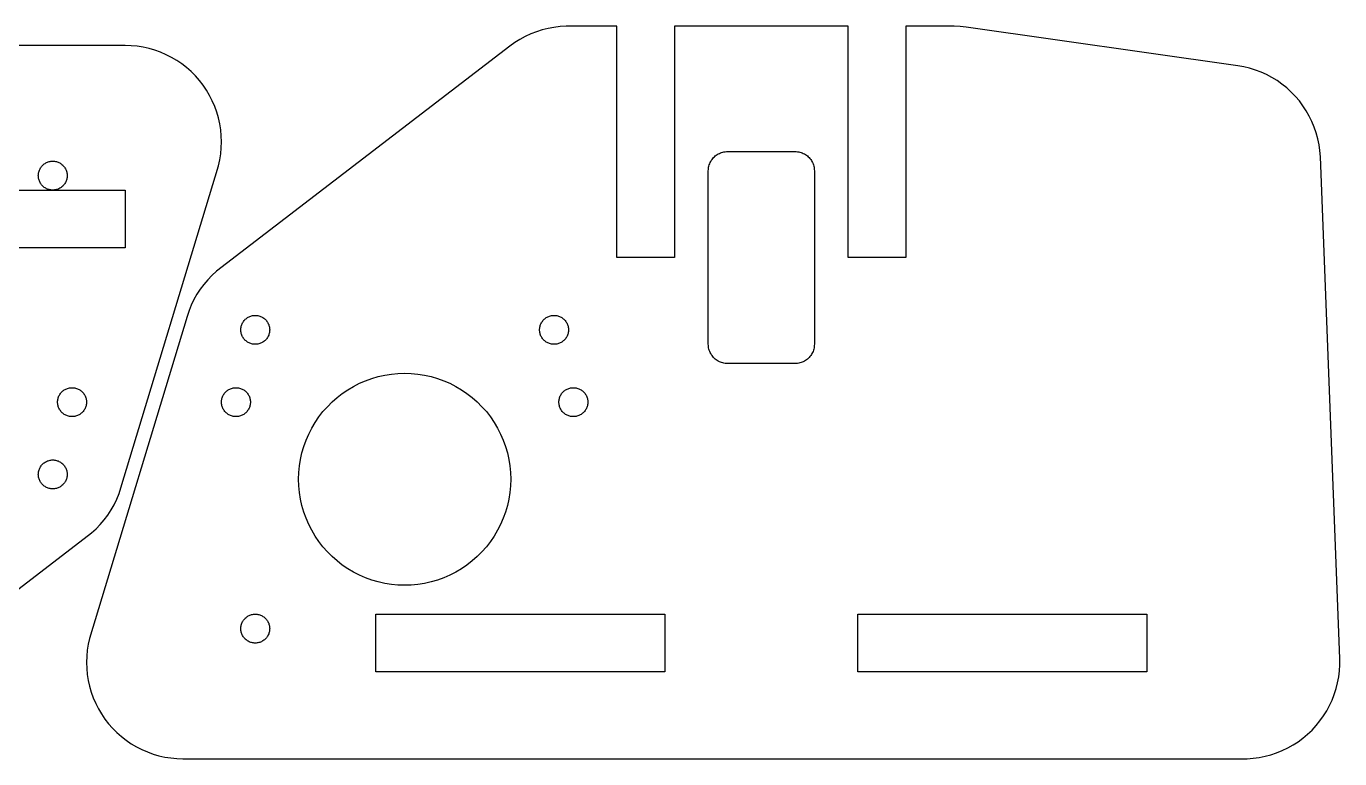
# Model space of a CAD drawing. Extents: x -48 to 351, y 273 to 586.
# Drawn here: x 63.8 to 200, y 275.1 to 351.1 of the extents above; entities that cross this region are included whole.
import ezdxf

# ---------------------------------------------------------------- set-up
doc = ezdxf.new("R2010")
doc.units = 0
doc.layers.get('0').update_dxf_attribs({"linetype": 'CONTINUOUS'})

msp = doc.modelspace()

# ---------------------------------------------------------------- linework, layer by layer
at = {"color": 7}
for p, q in [((116.1293, 350.256137), (115.5603, 349.991937)), ((116.7153, 350.484137), (116.1293, 350.256137)), ((117.3133, 350.674837), (116.7153, 350.484137)), ((117.9233, 350.827637), (117.3133, 350.674837)), ((118.5413, 350.941937), (117.9233, 350.827637)), ((119.1643, 351.017137), (118.5413, 350.941937)), ((119.7913, 351.053037), (119.1643, 351.017137)), ((125.0493, 351.053437), (119.7913, 351.053037)), ((125.0493, 327.056337), (125.0493, 351.053437)), ((149.0493, 351.055437), (131.0493, 351.054437)), ((131.0493, 351.054437), (131.0493, 327.056337)), ((149.0493, 327.056337), (149.0493, 351.055437)), ((160.0493, 351.056337), (155.0493, 351.055937)), ((155.0493, 351.055937), (155.0493, 327.056337)), ((160.6773, 351.036637), (160.0493, 351.056337)), ((161.3023, 350.977437), (160.6773, 351.036637)), ((189.4633, 346.955837), (161.3023, 350.977437)), ((74.049296, 349.056337), (-36.335004, 349.049337)), ((74.677196, 349.036637), (74.049296, 349.056337)), ((75.302596, 348.977437), (74.677196, 349.036637)), ((75.923096, 348.879237), (75.302596, 348.977437)), ((76.536196, 348.742137), (75.923096, 348.879237)), ((113.965, 348.992437), (83.522796, 325.632937)), ((114.4753, 349.358737), (113.965, 348.992437)), ((115.0073, 349.692337), (114.4753, 349.358737)), ((115.5603, 349.991937), (115.0073, 349.692337)), ((77.139496, 348.566937), (76.536196, 348.742137)), ((77.730496, 348.354137), (77.139496, 348.566937)), ((78.307096, 348.104637), (77.730496, 348.354137)), ((78.866796, 347.819437), (78.307096, 348.104637)), ((79.407596, 347.499637), (78.866796, 347.819437)), ((79.927096, 347.146537), (79.407596, 347.499637)), ((80.423496, 346.761437), (79.927096, 347.146537)), ((80.894796, 346.346037), (80.423496, 346.761437)), ((81.338996, 345.901837), (80.894796, 346.346037)), ((190.0823, 346.847537), (189.4633, 346.955837)), ((190.6933, 346.700537), (190.0823, 346.847537)), ((191.2933, 346.515437), (190.6933, 346.700537)), ((191.8813, 346.293137), (191.2933, 346.515437)), ((192.4533, 346.034337), (191.8813, 346.293137)), ((81.754396, 345.430537), (81.338996, 345.901837)), ((82.139496, 344.934137), (81.754396, 345.430537)), ((82.492596, 344.414637), (82.139496, 344.934137)), ((193.0083, 345.740037), (192.4533, 346.034337)), ((193.5443, 345.411537), (193.0083, 345.740037)), ((194.0573, 345.050037), (193.5443, 345.411537)), ((194.5473, 344.656937), (194.0573, 345.050037)), ((82.812396, 343.873837), (82.492596, 344.414637)), ((83.097596, 343.314137), (82.812396, 343.873837)), ((195.0123, 344.233937), (194.5473, 344.656937)), ((195.4493, 343.782537), (195.0123, 344.233937)), ((195.8573, 343.304637), (195.4493, 343.782537)), ((83.347096, 342.737537), (83.097596, 343.314137)), ((83.559896, 342.146537), (83.347096, 342.737537)), ((83.735096, 341.543237), (83.559896, 342.146537)), ((196.2343, 342.802037), (195.8573, 343.304637)), ((196.5783, 342.276837), (196.2343, 342.802037)), ((196.8893, 341.731037), (196.5783, 342.276837)), ((83.872196, 340.930137), (83.735096, 341.543237)), ((83.970396, 340.309637), (83.872196, 340.930137)), ((197.1653, 341.166737), (196.8893, 341.731037)), ((197.4053, 340.586137), (197.1653, 341.166737)), ((84.029596, 339.684237), (83.970396, 340.309637)), ((84.049296, 339.056337), (84.029596, 339.684237)), ((197.6083, 339.991737), (197.4053, 340.586137)), ((197.7743, 339.385637), (197.6083, 339.991737)), ((197.9013, 338.770437), (197.7743, 339.385637)), ((83.970396, 337.803037), (84.029596, 338.428437)), ((84.029596, 338.428437), (84.049296, 339.056337)), ((135.6973, 337.865937), (135.8133, 337.915837)), ((135.8133, 337.915837), (135.9313, 337.958437)), ((135.9313, 337.958437), (136.0523, 337.993537)), ((136.0523, 337.993537), (136.1743, 338.020937)), ((136.1743, 338.020937), (136.2983, 338.040537)), ((136.2983, 338.040537), (136.4233, 338.052337)), ((136.4233, 338.052337), (136.5493, 338.056337)), ((136.5493, 338.056337), (143.5493, 338.056337)), ((143.5493, 338.056337), (143.6753, 338.052337)), ((143.6753, 338.052337), (143.8003, 338.040537)), ((143.8003, 338.040537), (143.9243, 338.020937)), ((143.9243, 338.020937), (144.0463, 337.993537)), ((144.0463, 337.993537), (144.1673, 337.958437)), ((144.1673, 337.958437), (144.2853, 337.915837)), ((144.2853, 337.915837), (144.4013, 337.865937)), ((197.9893, 338.148437), (197.9013, 338.770437)), ((198.0383, 337.522137), (197.9893, 338.148437)), ((65.393496, 336.512437), (65.455796, 336.583137)), ((65.455796, 336.583137), (65.522496, 336.649737)), ((65.522496, 336.649737), (65.593196, 336.712137)), ((65.593196, 336.712137), (65.667596, 336.769837)), ((65.667596, 336.769837), (65.745596, 336.822837)), ((65.745596, 336.822837), (65.826696, 336.870837)), ((65.826696, 336.870837), (65.910596, 336.913537)), ((65.910596, 336.913537), (65.997096, 336.951037)), ((65.997096, 336.951037), (66.085796, 336.982937)), ((66.085796, 336.982937), (66.176296, 337.009237)), ((66.176296, 337.009237), (66.268196, 337.029737)), ((66.268196, 337.029737), (66.361296, 337.044537)), ((66.361296, 337.044537), (66.455096, 337.053537)), ((66.455096, 337.053537), (66.549296, 337.056337)), ((66.549296, 337.056337), (66.643496, 337.053337)), ((66.643496, 337.053337), (66.737296, 337.044337)), ((66.737296, 337.044337), (66.830396, 337.029537)), ((66.830396, 337.029537), (66.922296, 337.009037)), ((66.922296, 337.009037), (67.012796, 336.982737)), ((67.012796, 336.982737), (67.101496, 336.950837)), ((67.101496, 336.950837), (67.187996, 336.913337)), ((67.187996, 336.913337), (67.271896, 336.870637)), ((67.271896, 336.870637), (67.352996, 336.822637)), ((67.352996, 336.822637), (67.430996, 336.769637)), ((67.430996, 336.769637), (67.505396, 336.711937)), ((67.505396, 336.711937), (67.576096, 336.649537)), ((67.576096, 336.649537), (67.642696, 336.582937)), ((67.642696, 336.582937), (67.705096, 336.512237)), ((73.619496, 303.156237), (83.735096, 336.569437)), ((83.735096, 336.569437), (83.872196, 337.182537)), ((83.872196, 337.182537), (83.970396, 337.803037)), ((134.5843, 336.431137), (134.6123, 336.553737)), ((134.6123, 336.553737), (134.6473, 336.674337)), ((134.6473, 336.674337), (134.6893, 336.792537)), ((134.6893, 336.792537), (134.7393, 336.907837)), ((134.7393, 336.907837), (134.7963, 337.019837)), ((134.7963, 337.019837), (134.8603, 337.127937)), ((134.8603, 337.127937), (134.9313, 337.231937)), ((134.9313, 337.231937), (135.0083, 337.331137)), ((135.0083, 337.331137), (135.0913, 337.425437)), ((135.0913, 337.425437), (135.1803, 337.514237)), ((135.1803, 337.514237), (135.2743, 337.597337)), ((135.2743, 337.597337), (135.3733, 337.674337)), ((135.3733, 337.674337), (135.4773, 337.744937)), ((135.4773, 337.744937), (135.5853, 337.808937)), ((135.5853, 337.808937), (135.6973, 337.865937)), ((144.4013, 337.865937), (144.5133, 337.808937)), ((144.5133, 337.808937), (144.6213, 337.744937)), ((144.6213, 337.744937), (144.7253, 337.674337)), ((144.7253, 337.674337), (144.8243, 337.597337)), ((144.8243, 337.597337), (144.9183, 337.514237)), ((144.9183, 337.514237), (145.0073, 337.425437)), ((145.0073, 337.425437), (145.0903, 337.331137)), ((145.0903, 337.331137), (145.1673, 337.231937)), ((145.1673, 337.231937), (145.2383, 337.127937)), ((145.2383, 337.127937), (145.3023, 337.019837)), ((145.3023, 337.019837), (145.3593, 336.907837)), ((145.3593, 336.907837), (145.4093, 336.792537)), ((145.4093, 336.792537), (145.4513, 336.674337)), ((145.4513, 336.674337), (145.4863, 336.553737)), ((145.4863, 336.553737), (145.5143, 336.431137)), ((200.0423, 285.44034), (198.0383, 337.522137)), ((65.049296, 335.556337), (65.052196, 335.650537)), ((65.052196, 335.462237), (65.049296, 335.556337)), ((65.052196, 335.650537), (65.061096, 335.744337)), ((65.061096, 335.368437), (65.052196, 335.462237)), ((65.061096, 335.744337), (65.075896, 335.837437)), ((65.075896, 335.275337), (65.061096, 335.368437)), ((65.075896, 335.837437), (65.096396, 335.929337)), ((65.096396, 335.183437), (65.075896, 335.275337)), ((65.096396, 335.929337), (65.122696, 336.019837)), ((65.122696, 335.092937), (65.096396, 335.183437)), ((65.122696, 336.019837), (65.154596, 336.108537)), ((65.154596, 336.108537), (65.191996, 336.195037)), ((65.191996, 336.195037), (65.234796, 336.278937)), ((65.234796, 336.278937), (65.282796, 336.360037)), ((65.282796, 336.360037), (65.335796, 336.438037)), ((65.335796, 336.438037), (65.393496, 336.512437)), ((67.705096, 336.512237), (67.762796, 336.437837)), ((67.762796, 336.437837), (67.815796, 336.359837)), ((67.815796, 336.359837), (67.863796, 336.278737)), ((67.863796, 336.278737), (67.906496, 336.194837)), ((67.906496, 336.194837), (67.943996, 336.108337)), ((67.943996, 336.108337), (67.975896, 336.019637)), ((67.975896, 336.019637), (68.002196, 335.929137)), ((68.002196, 335.183137), (67.975896, 335.092637)), ((68.002196, 335.929137), (68.022696, 335.837237)), ((68.022696, 335.275037), (68.002196, 335.183137)), ((68.022696, 335.837237), (68.037496, 335.744137)), ((68.037496, 335.368137), (68.022696, 335.275037)), ((68.037496, 335.744137), (68.046296, 335.650337)), ((68.046296, 335.461937), (68.037496, 335.368137)), ((68.046296, 335.650337), (68.049296, 335.556137)), ((68.049296, 335.556137), (68.046296, 335.461937)), ((134.5493, 336.056337), (134.5533, 336.181937)), ((134.5493, 318.056337), (134.5493, 336.056337)), ((134.5533, 336.181937), (134.5653, 336.307037)), ((134.5653, 336.307037), (134.5843, 336.431137)), ((145.5143, 336.431137), (145.5333, 336.307037)), ((145.5333, 336.307037), (145.5453, 336.181937)), ((145.5453, 336.181937), (145.5493, 336.056337)), ((145.5493, 336.056337), (145.5493, 318.056337)), ((44.049296, 334.056337), (74.049296, 334.056337)), ((65.154596, 335.004237), (65.122696, 335.092937)), ((65.191996, 334.917737), (65.154596, 335.004237)), ((65.234796, 334.833837), (65.191996, 334.917737)), ((65.282796, 334.752737), (65.234796, 334.833837)), ((65.335796, 334.674737), (65.282796, 334.752737)), ((65.393496, 334.600337), (65.335796, 334.674737)), ((65.455796, 334.529637), (65.393496, 334.600337)), ((65.522496, 334.462937), (65.455796, 334.529637)), ((65.593196, 334.400637), (65.522496, 334.462937)), ((65.667596, 334.342937), (65.593196, 334.400637)), ((65.745596, 334.289937), (65.667596, 334.342937)), ((65.826696, 334.241937), (65.745596, 334.289937)), ((65.910596, 334.199137), (65.826696, 334.241937)), ((65.997096, 334.161737), (65.910596, 334.199137)), ((66.085796, 334.129837), (65.997096, 334.161737)), ((66.176296, 334.103537), (66.085796, 334.129837)), ((66.268196, 334.083037), (66.176296, 334.103537)), ((66.361296, 334.068237), (66.268196, 334.083037)), ((66.455096, 334.059237), (66.361296, 334.068237)), ((66.549296, 334.056337), (66.455096, 334.059237)), ((66.643496, 334.058937), (66.549296, 334.056337)), ((66.737296, 334.067937), (66.643496, 334.058937)), ((66.830396, 334.082737), (66.737296, 334.067937)), ((66.922296, 334.103237), (66.830396, 334.082737)), ((67.012796, 334.129537), (66.922296, 334.103237)), ((67.101496, 334.161437), (67.012796, 334.129537)), ((67.187996, 334.198837), (67.101496, 334.161437)), ((67.271896, 334.241637), (67.187996, 334.198837)), ((67.352996, 334.289637), (67.271896, 334.241637)), ((67.430996, 334.342637), (67.352996, 334.289637)), ((67.505396, 334.400337), (67.430996, 334.342637)), ((67.576096, 334.462637), (67.505396, 334.400337)), ((67.642696, 334.529337), (67.576096, 334.462637)), ((67.705096, 334.600037), (67.642696, 334.529337)), ((67.762796, 334.674437), (67.705096, 334.600037)), ((67.815796, 334.752437), (67.762796, 334.674437)), ((67.863796, 334.833537), (67.815796, 334.752437)), ((67.906496, 334.917437), (67.863796, 334.833537)), ((67.943996, 335.003937), (67.906496, 334.917437)), ((67.975896, 335.092637), (67.943996, 335.003937)), ((74.049296, 334.056337), (74.049296, 328.056337)), ((74.049296, 328.056337), (59.304696, 328.056337)), ((131.0493, 327.056337), (125.0493, 327.056337)), ((155.0493, 327.056337), (149.0493, 327.056337)), ((83.522796, 325.632937), (83.059996, 325.208137)), ((82.218696, 324.275837), (81.843596, 323.771837)), ((82.624696, 324.755237), (82.218696, 324.275837)), ((83.059996, 325.208137), (82.624696, 324.755237)), ((81.500896, 323.245337), (81.191996, 322.698337)), ((81.843596, 323.771837), (81.500896, 323.245337)), ((80.680096, 321.551637), (80.479096, 320.956437)), ((80.917996, 322.133037), (80.680096, 321.551637)), ((81.191996, 322.698337), (80.917996, 322.133037)), ((80.479096, 320.956437), (70.363496, 287.54324)), ((86.154596, 320.108537), (86.192096, 320.195037)), ((86.192096, 320.195037), (86.234796, 320.278937)), ((86.234796, 320.278937), (86.282796, 320.360037)), ((86.282796, 320.360037), (86.335796, 320.438037)), ((86.335796, 320.438037), (86.393496, 320.512437)), ((86.393496, 320.512437), (86.455896, 320.583137)), ((86.455896, 320.583137), (86.522496, 320.649737)), ((86.522496, 320.649737), (86.593196, 320.712137)), ((86.593196, 320.712137), (86.667596, 320.769837)), ((86.667596, 320.769837), (86.745596, 320.822837)), ((86.745596, 320.822837), (86.826696, 320.870837)), ((86.826696, 320.870837), (86.910596, 320.913537)), ((86.910596, 320.913537), (86.997096, 320.951037)), ((86.997096, 320.951037), (87.085796, 320.982937)), ((87.085796, 320.982937), (87.176296, 321.009237)), ((87.176296, 321.009237), (87.268196, 321.029737)), ((87.268196, 321.029737), (87.361296, 321.044537)), ((87.361296, 321.044537), (87.455096, 321.053537)), ((87.455096, 321.053537), (87.549296, 321.056337)), ((87.549296, 321.056337), (87.643496, 321.053337)), ((87.643496, 321.053337), (87.737296, 321.044337)), ((87.737296, 321.044337), (87.830396, 321.029537)), ((87.830396, 321.029537), (87.922296, 321.009037)), ((87.922296, 321.009037), (88.012796, 320.982737)), ((88.012796, 320.982737), (88.101496, 320.950837)), ((88.101496, 320.950837), (88.187996, 320.913337)), ((88.187996, 320.913337), (88.271896, 320.870637)), ((88.271896, 320.870637), (88.352996, 320.822637)), ((88.352996, 320.822637), (88.430996, 320.769637)), ((88.430996, 320.769637), (88.505396, 320.711937)), ((88.505396, 320.711937), (88.576096, 320.649537)), ((88.576096, 320.649537), (88.642796, 320.582937)), ((88.642796, 320.582937), (88.705096, 320.512237)), ((88.705096, 320.512237), (88.762796, 320.437837)), ((88.762796, 320.437837), (88.815796, 320.359837)), ((88.815796, 320.359837), (88.863796, 320.278737)), ((88.863796, 320.278737), (88.906596, 320.194837)), ((88.906596, 320.194837), (88.943996, 320.108337)), ((117.1543, 320.108537), (117.1923, 320.195037)), ((117.1923, 320.195037), (117.2353, 320.278937)), ((117.2353, 320.278937), (117.2833, 320.360037)), ((117.2833, 320.360037), (117.3353, 320.438037)), ((117.3353, 320.438037), (117.3933, 320.512437)), ((117.3933, 320.512437), (117.4563, 320.583137)), ((117.4563, 320.583137), (117.5223, 320.649737)), ((117.5223, 320.649737), (117.5933, 320.712137)), ((117.5933, 320.712137), (117.6673, 320.769837)), ((117.6673, 320.769837), (117.7453, 320.822837)), ((117.7453, 320.822837), (117.8263, 320.870837)), ((117.8263, 320.870837), (117.9103, 320.913537)), ((117.9103, 320.913537), (117.9973, 320.951037)), ((117.9973, 320.951037), (118.0853, 320.982937)), ((118.0853, 320.982937), (118.1763, 321.009237)), ((118.1763, 321.009237), (118.2683, 321.029737)), ((118.2683, 321.029737), (118.3613, 321.044537)), ((118.3613, 321.044537), (118.4553, 321.053537)), ((118.4553, 321.053537), (118.5493, 321.056537)), ((118.5493, 321.056537), (118.6433, 321.053537)), ((118.6433, 321.053537), (118.7373, 321.044537)), ((118.7373, 321.044537), (118.8303, 321.029737)), ((118.8303, 321.029737), (118.9223, 321.009237)), ((118.9223, 321.009237), (119.0133, 320.982937)), ((119.0133, 320.982937), (119.1013, 320.951037)), ((119.1013, 320.951037), (119.1883, 320.913537)), ((119.1883, 320.913537), (119.2723, 320.870837)), ((119.2723, 320.870837), (119.3533, 320.822837)), ((119.3533, 320.822837), (119.4313, 320.769837)), ((119.4313, 320.769837), (119.5053, 320.712137)), ((119.5053, 320.712137), (119.5763, 320.649737)), ((119.5763, 320.649737), (119.6423, 320.583137)), ((119.6423, 320.583137), (119.7053, 320.512437)), ((119.7053, 320.512437), (119.7633, 320.438037)), ((119.7633, 320.438037), (119.8153, 320.360037)), ((119.8153, 320.360037), (119.8633, 320.278937)), ((119.8633, 320.278937), (119.9063, 320.195037)), ((119.9063, 320.195037), (119.9443, 320.108537)), ((86.049296, 319.556337), (86.052296, 319.650537)), ((86.052296, 319.462137), (86.049296, 319.556337)), ((86.052296, 319.650537), (86.061096, 319.744337)), ((86.061096, 319.368337), (86.052296, 319.462137)), ((86.061096, 319.744337), (86.075896, 319.837437)), ((86.075896, 319.275337), (86.061096, 319.368337)), ((86.075896, 319.837437), (86.096396, 319.929337)), ((86.096396, 319.183437), (86.075896, 319.275337)), ((86.096396, 319.929337), (86.122696, 320.019837)), ((86.122696, 319.092937), (86.096396, 319.183437)), ((86.122696, 320.019837), (86.154596, 320.108537)), ((86.154596, 319.004237), (86.122696, 319.092937)), ((86.192096, 318.917737), (86.154596, 319.004237)), ((86.234796, 318.833837), (86.192096, 318.917737)), ((86.282796, 318.752737), (86.234796, 318.833837)), ((88.863796, 318.833737), (88.815796, 318.752637)), ((88.906596, 318.917637), (88.863796, 318.833737)), ((88.943996, 319.004137), (88.906596, 318.917637)), ((88.943996, 320.108337), (88.975896, 320.019637)), ((88.975896, 319.092837), (88.943996, 319.004137)), ((88.975896, 320.019637), (89.002196, 319.929137)), ((89.002196, 319.183337), (88.975896, 319.092837)), ((89.002196, 319.929137), (89.022696, 319.837237)), ((89.022696, 319.275237), (89.002196, 319.183337)), ((89.022696, 319.837237), (89.037496, 319.744137)), ((89.037496, 319.368337), (89.022696, 319.275237)), ((89.037496, 319.744137), (89.046396, 319.650337)), ((89.046396, 319.462137), (89.037496, 319.368337)), ((89.046396, 319.650337), (89.049296, 319.556337)), ((89.049296, 319.556337), (89.046396, 319.462137)), ((117.0493, 319.556337), (117.0523, 319.650537)), ((117.0523, 319.462237), (117.0493, 319.556337)), ((117.0523, 319.650537), (117.0613, 319.744337)), ((117.0613, 319.368437), (117.0523, 319.462237)), ((117.0613, 319.744337), (117.0763, 319.837437)), ((117.0763, 319.275337), (117.0613, 319.368437)), ((117.0763, 319.837437), (117.0963, 319.929337)), ((117.0963, 319.183437), (117.0763, 319.275337)), ((117.0963, 319.929337), (117.1223, 320.019837)), ((117.1223, 319.092937), (117.0963, 319.183437)), ((117.1223, 320.019837), (117.1543, 320.108537)), ((117.1543, 319.004237), (117.1223, 319.092937)), ((117.1923, 318.917737), (117.1543, 319.004237)), ((117.2353, 318.833837), (117.1923, 318.917737)), ((117.2833, 318.752737), (117.2353, 318.833837)), ((119.8633, 318.833737), (119.8153, 318.752637)), ((119.9063, 318.917637), (119.8633, 318.833737)), ((119.9443, 319.004137), (119.9063, 318.917637)), ((119.9443, 320.108537), (119.9763, 320.019837)), ((119.9763, 319.092837), (119.9443, 319.004137)), ((119.9763, 320.019837), (120.0023, 319.929337)), ((120.0023, 319.183337), (119.9763, 319.092837)), ((120.0023, 319.929337), (120.0223, 319.837437)), ((120.0223, 319.275237), (120.0023, 319.183337)), ((120.0223, 319.837437), (120.0373, 319.744337)), ((120.0373, 319.368337), (120.0223, 319.275237)), ((120.0373, 319.744337), (120.0463, 319.650537)), ((120.0463, 319.462137), (120.0373, 319.368337)), ((120.0463, 319.650537), (120.0493, 319.556337)), ((120.0493, 319.556337), (120.0463, 319.462137)), ((86.335796, 318.674737), (86.282796, 318.752737)), ((86.393496, 318.600337), (86.335796, 318.674737)), ((86.455896, 318.529637), (86.393496, 318.600337)), ((86.522496, 318.462937), (86.455896, 318.529637)), ((86.593196, 318.400637), (86.522496, 318.462937)), ((86.667596, 318.342937), (86.593196, 318.400637)), ((86.745596, 318.289937), (86.667596, 318.342937)), ((86.826696, 318.241937), (86.745596, 318.289937)), ((86.910596, 318.199137), (86.826696, 318.241937)), ((86.997096, 318.161737), (86.910596, 318.199137)), ((87.085796, 318.129837), (86.997096, 318.161737)), ((87.176296, 318.103537), (87.085796, 318.129837)), ((87.268196, 318.083037), (87.176296, 318.103537)), ((87.361296, 318.068237), (87.268196, 318.083037)), ((87.455096, 318.059237), (87.361296, 318.068237)), ((87.549296, 318.056337), (87.455096, 318.059237)), ((87.643496, 318.059137), (87.549296, 318.056337)), ((87.737296, 318.068137), (87.643496, 318.059137)), ((87.830396, 318.082937), (87.737296, 318.068137)), ((87.922296, 318.103437), (87.830396, 318.082937)), ((88.012796, 318.129737), (87.922296, 318.103437)), ((88.101496, 318.161637), (88.012796, 318.129737)), ((88.187996, 318.199037), (88.101496, 318.161637)), ((88.271896, 318.241837), (88.187996, 318.199037)), ((88.352996, 318.289837), (88.271896, 318.241837)), ((88.430996, 318.342837), (88.352996, 318.289837)), ((88.505396, 318.400537), (88.430996, 318.342837)), ((88.576096, 318.462837), (88.505396, 318.400537)), ((88.642796, 318.529537), (88.576096, 318.462837)), ((88.705096, 318.600237), (88.642796, 318.529537)), ((88.762796, 318.674637), (88.705096, 318.600237)), ((88.815796, 318.752637), (88.762796, 318.674637)), ((117.3353, 318.674737), (117.2833, 318.752737)), ((117.3933, 318.600337), (117.3353, 318.674737)), ((117.4563, 318.529637), (117.3933, 318.600337)), ((117.5223, 318.462937), (117.4563, 318.529637)), ((117.5933, 318.400637), (117.5223, 318.462937)), ((117.6673, 318.342937), (117.5933, 318.400637)), ((117.7453, 318.289937), (117.6673, 318.342937)), ((117.8263, 318.241937), (117.7453, 318.289937)), ((117.9103, 318.199137), (117.8263, 318.241937)), ((117.9973, 318.161737), (117.9103, 318.199137)), ((118.0853, 318.129837), (117.9973, 318.161737)), ((118.1763, 318.103537), (118.0853, 318.129837)), ((118.2683, 318.083037), (118.1763, 318.103537)), ((118.3613, 318.068237), (118.2683, 318.083037)), ((118.4553, 318.059237), (118.3613, 318.068237)), ((118.5493, 318.056337), (118.4553, 318.059237)), ((118.6433, 318.059137), (118.5493, 318.056337)), ((118.7373, 318.068137), (118.6433, 318.059137)), ((118.8303, 318.082937), (118.7373, 318.068137)), ((118.9223, 318.103437), (118.8303, 318.082937)), ((119.0133, 318.129737), (118.9223, 318.103437)), ((119.1013, 318.161637), (119.0133, 318.129737)), ((119.1883, 318.199037), (119.1013, 318.161637)), ((119.2723, 318.241837), (119.1883, 318.199037)), ((119.3533, 318.289837), (119.2723, 318.241837)), ((119.4313, 318.342837), (119.3533, 318.289837)), ((119.5053, 318.400537), (119.4313, 318.342837)), ((119.5763, 318.462837), (119.5053, 318.400537)), ((119.6423, 318.529537), (119.5763, 318.462837)), ((119.7053, 318.600237), (119.6423, 318.529537)), ((119.7633, 318.674637), (119.7053, 318.600237)), ((119.8153, 318.752637), (119.7633, 318.674637)), ((134.5533, 317.930737), (134.5493, 318.056337)), ((134.5653, 317.805637), (134.5533, 317.930737)), ((134.5843, 317.681537), (134.5653, 317.805637)), ((134.6123, 317.558937), (134.5843, 317.681537)), ((134.6473, 317.438337), (134.6123, 317.558937)), ((145.4863, 317.558937), (145.4513, 317.438337)), ((145.5143, 317.681537), (145.4863, 317.558937)), ((145.5333, 317.805637), (145.5143, 317.681537)), ((145.5453, 317.930737), (145.5333, 317.805637)), ((145.5493, 318.056337), (145.5453, 317.930737)), ((134.6893, 317.320137), (134.6473, 317.438337)), ((134.7393, 317.204837), (134.6893, 317.320137)), ((134.7963, 317.092837), (134.7393, 317.204837)), ((134.8603, 316.984737), (134.7963, 317.092837)), ((134.9313, 316.880737), (134.8603, 316.984737)), ((135.0083, 316.781537), (134.9313, 316.880737)), ((135.0913, 316.687237), (135.0083, 316.781537)), ((135.1803, 316.598437), (135.0913, 316.687237)), ((135.2743, 316.515337), (135.1803, 316.598437)), ((135.3733, 316.438337), (135.2743, 316.515337)), ((135.4773, 316.367737), (135.3733, 316.438337)), ((135.5853, 316.303737), (135.4773, 316.367737)), ((135.6973, 316.246737), (135.5853, 316.303737)), ((135.8133, 316.196837), (135.6973, 316.246737)), ((135.9313, 316.154237), (135.8133, 316.196837)), ((136.0523, 316.119137), (135.9313, 316.154237)), ((136.1743, 316.091737), (136.0523, 316.119137)), ((144.0463, 316.119137), (143.9243, 316.091737)), ((144.1673, 316.154237), (144.0463, 316.119137)), ((144.2853, 316.196837), (144.1673, 316.154237)), ((144.4013, 316.246737), (144.2853, 316.196837)), ((144.5133, 316.303737), (144.4013, 316.246737)), ((144.6213, 316.367737), (144.5133, 316.303737)), ((144.7253, 316.438337), (144.6213, 316.367737)), ((144.8243, 316.515337), (144.7253, 316.438337)), ((144.9183, 316.598437), (144.8243, 316.515337)), ((145.0073, 316.687237), (144.9183, 316.598437)), ((145.0903, 316.781537), (145.0073, 316.687237)), ((145.1673, 316.880737), (145.0903, 316.781537)), ((145.2383, 316.984737), (145.1673, 316.880737)), ((145.3023, 317.092837), (145.2383, 316.984737)), ((145.3593, 317.204837), (145.3023, 317.092837)), ((145.4093, 317.320137), (145.3593, 317.204837)), ((145.4513, 317.438337), (145.4093, 317.320137)), ((100.3137, 314.710737), (100.9881, 314.861437)), ((100.9881, 314.861437), (101.6706, 314.969637)), ((101.6706, 314.969637), (102.3586, 315.034637)), ((102.3586, 315.034637), (103.0493, 315.056337)), ((103.0493, 315.056337), (103.74, 315.034637)), ((103.74, 315.034637), (104.428, 314.969637)), ((104.428, 314.969637), (105.1105, 314.861437)), ((105.1105, 314.861437), (105.7849, 314.710737)), ((136.2983, 316.072137), (136.1743, 316.091737)), ((136.4233, 316.060337), (136.2983, 316.072137)), ((136.5493, 316.056337), (136.4233, 316.060337)), ((143.5493, 316.056337), (136.5493, 316.056337)), ((143.6753, 316.060337), (143.5493, 316.056337)), ((143.8003, 316.072137), (143.6753, 316.060337)), ((143.9243, 316.091737), (143.8003, 316.072137)), ((67.745596, 313.322837), (67.826696, 313.370837)), ((67.826696, 313.370837), (67.910596, 313.413637)), ((67.910596, 313.413637), (67.997096, 313.451037)), ((67.997096, 313.451037), (68.085796, 313.482937)), ((68.085796, 313.482937), (68.176296, 313.509237)), ((68.176296, 313.509237), (68.268196, 313.529737)), ((68.268196, 313.529737), (68.361296, 313.544537)), ((68.361296, 313.544537), (68.455096, 313.553537)), ((68.455096, 313.553537), (68.549296, 313.556537)), ((68.549296, 313.556537), (68.643496, 313.553537)), ((68.643496, 313.553537), (68.737296, 313.544537)), ((68.737296, 313.544537), (68.830396, 313.529737)), ((68.830396, 313.529737), (68.922296, 313.509237)), ((68.922296, 313.509237), (69.012796, 313.482937)), ((69.012796, 313.482937), (69.101496, 313.451037)), ((69.101496, 313.451037), (69.187996, 313.413637)), ((69.187996, 313.413637), (69.271896, 313.370837)), ((69.271896, 313.370837), (69.352996, 313.322837)), ((84.745596, 313.322837), (84.826696, 313.370837)), ((84.826696, 313.370837), (84.910596, 313.413537)), ((84.910596, 313.413537), (84.997096, 313.451037)), ((84.997096, 313.451037), (85.085796, 313.482937)), ((85.085796, 313.482937), (85.176296, 313.509237)), ((85.176296, 313.509237), (85.268196, 313.529737)), ((85.268196, 313.529737), (85.361296, 313.544537)), ((85.361296, 313.544537), (85.455096, 313.553537)), ((85.455096, 313.553537), (85.549296, 313.556537)), ((85.549296, 313.556537), (85.643496, 313.553537)), ((85.643496, 313.553537), (85.737296, 313.544537)), ((85.737296, 313.544537), (85.830396, 313.529737)), ((85.830396, 313.529737), (85.922296, 313.509237)), ((85.922296, 313.509237), (86.012796, 313.482937)), ((86.012796, 313.482937), (86.101496, 313.451037)), ((86.101496, 313.451037), (86.187996, 313.413537)), ((86.187996, 313.413537), (86.271896, 313.370837)), ((86.271896, 313.370837), (86.352996, 313.322837)), ((97.155196, 313.343937), (97.749996, 313.695737)), ((97.749996, 313.695737), (98.365696, 314.009437)), ((98.365696, 314.009437), (98.999896, 314.283837)), ((98.999896, 314.283837), (99.650096, 314.517937)), ((99.650096, 314.517937), (100.3137, 314.710737)), ((105.7849, 314.710737), (106.4485, 314.517937)), ((106.4485, 314.517937), (107.0987, 314.283837)), ((107.0987, 314.283837), (107.7329, 314.009437)), ((107.7329, 314.009437), (108.3486, 313.695737)), ((108.3486, 313.695737), (108.9434, 313.343937)), ((119.7453, 313.322837), (119.8263, 313.370837)), ((119.8263, 313.370837), (119.9103, 313.413537)), ((119.9103, 313.413537), (119.9973, 313.451037)), ((119.9973, 313.451037), (120.0853, 313.482937)), ((120.0853, 313.482937), (120.1763, 313.509237)), ((120.1763, 313.509237), (120.2683, 313.529737)), ((120.2683, 313.529737), (120.3613, 313.544537)), ((120.3613, 313.544537), (120.4553, 313.553537)), ((120.4553, 313.553537), (120.5493, 313.556537)), ((120.5493, 313.556537), (120.6433, 313.553537)), ((120.6433, 313.553537), (120.7373, 313.544537)), ((120.7373, 313.544537), (120.8303, 313.529737)), ((120.8303, 313.529737), (120.9223, 313.509237)), ((120.9223, 313.509237), (121.0133, 313.482937)), ((121.0133, 313.482937), (121.1013, 313.451037)), ((121.1013, 313.451037), (121.1883, 313.413537)), ((121.1883, 313.413537), (121.2723, 313.370837)), ((121.2723, 313.370837), (121.3533, 313.322837)), ((67.049296, 312.056337), (67.052196, 312.150537)), ((67.052196, 311.962337), (67.049296, 312.056337)), ((67.052196, 312.150537), (67.061096, 312.244337)), ((67.061096, 312.244337), (67.075896, 312.337437)), ((67.075896, 312.337437), (67.096396, 312.429337)), ((67.096396, 312.429337), (67.122696, 312.519837)), ((67.122696, 312.519837), (67.154596, 312.608537)), ((67.154596, 312.608537), (67.191996, 312.695037)), ((67.191996, 312.695037), (67.234796, 312.778937)), ((67.234796, 312.778937), (67.282796, 312.860037)), ((67.282796, 312.860037), (67.335796, 312.938037)), ((67.335796, 312.938037), (67.393496, 313.012437)), ((67.393496, 313.012437), (67.455796, 313.083137)), ((67.455796, 313.083137), (67.522496, 313.149837)), ((67.522496, 313.149837), (67.593196, 313.212137)), ((67.593196, 313.212137), (67.667596, 313.269837)), ((67.667596, 313.269837), (67.745596, 313.322837)), ((69.352996, 313.322837), (69.430996, 313.269837)), ((69.430996, 313.269837), (69.505396, 313.212137)), ((69.505396, 313.212137), (69.576096, 313.149837)), ((69.576096, 313.149837), (69.642696, 313.083137)), ((69.642696, 313.083137), (69.705096, 313.012437)), ((69.705096, 313.012437), (69.762796, 312.938037)), ((69.762796, 312.938037), (69.815796, 312.860037)), ((69.815796, 312.860037), (69.863796, 312.778937)), ((69.863796, 312.778937), (69.906496, 312.695037)), ((69.906496, 312.695037), (69.943996, 312.608537)), ((69.943996, 312.608537), (69.975896, 312.519837)), ((69.975896, 312.519837), (70.002196, 312.429337)), ((70.002196, 312.429337), (70.022696, 312.337437)), ((70.022696, 312.337437), (70.037496, 312.244337)), ((70.037496, 312.244337), (70.046296, 312.150537)), ((70.046296, 312.150537), (70.049296, 312.056337)), ((70.049296, 312.056337), (70.046296, 311.962137)), ((84.049296, 312.056337), (84.052296, 312.150537)), ((84.052296, 311.962137), (84.049296, 312.056337)), ((84.052296, 312.150537), (84.061096, 312.244337)), ((84.061096, 312.244337), (84.075896, 312.337437)), ((84.075896, 312.337437), (84.096396, 312.429337)), ((84.096396, 312.429337), (84.122696, 312.519837)), ((84.122696, 312.519837), (84.154596, 312.608537)), ((84.154596, 312.608537), (84.192096, 312.695037)), ((84.192096, 312.695037), (84.234796, 312.778937)), ((84.234796, 312.778937), (84.282796, 312.860037)), ((84.282796, 312.860037), (84.335796, 312.938037)), ((84.335796, 312.938037), (84.393496, 313.012437)), ((84.393496, 313.012437), (84.455896, 313.083137)), ((84.455896, 313.083137), (84.522496, 313.149737)), ((84.522496, 313.149737), (84.593196, 313.212137)), ((84.593196, 313.212137), (84.667596, 313.269837)), ((84.667596, 313.269837), (84.745596, 313.322837)), ((86.352996, 313.322837), (86.430996, 313.269837)), ((86.430996, 313.269837), (86.505396, 313.212137)), ((86.505396, 313.212137), (86.576096, 313.149737)), ((86.576096, 313.149737), (86.642796, 313.083137)), ((86.642796, 313.083137), (86.705096, 313.012437)), ((86.705096, 313.012437), (86.762796, 312.938037)), ((86.762796, 312.938037), (86.815796, 312.860037)), ((86.815796, 312.860037), (86.863796, 312.778937)), ((86.863796, 312.778937), (86.906596, 312.695037)), ((86.906596, 312.695037), (86.943996, 312.608537)), ((86.943996, 312.608537), (86.975896, 312.519837)), ((86.975896, 312.519837), (87.002196, 312.429337)), ((87.002196, 312.429337), (87.022696, 312.337437)), ((87.022696, 312.337437), (87.037496, 312.244337)), ((87.037496, 312.244337), (87.046396, 312.150537)), ((87.046396, 312.150537), (87.049296, 312.056337)), ((87.049296, 312.056337), (87.046396, 311.962137)), ((95.030696, 311.586337), (95.519296, 312.074937)), ((95.519296, 312.074937), (96.037596, 312.531937)), ((96.037596, 312.531937), (96.583696, 312.955537)), ((96.583696, 312.955537), (97.155196, 313.343937)), ((108.9434, 313.343937), (109.5149, 312.955537)), ((109.5149, 312.955537), (110.061, 312.531937)), ((110.061, 312.531937), (110.5793, 312.074937)), ((110.5793, 312.074937), (111.0679, 311.586337)), ((119.0493, 312.056337), (119.0523, 312.150537)), ((119.0523, 311.962237), (119.0493, 312.056337)), ((119.0523, 312.150537), (119.0613, 312.244337)), ((119.0613, 312.244337), (119.0763, 312.337437)), ((119.0763, 312.337437), (119.0963, 312.429337)), ((119.0963, 312.429337), (119.1223, 312.519837)), ((119.1223, 312.519837), (119.1543, 312.608537)), ((119.1543, 312.608537), (119.1923, 312.695037)), ((119.1923, 312.695037), (119.2353, 312.778937)), ((119.2353, 312.778937), (119.2833, 312.860037)), ((119.2833, 312.860037), (119.3353, 312.938037)), ((119.3353, 312.938037), (119.3933, 313.012437)), ((119.3933, 313.012437), (119.4563, 313.083137)), ((119.4563, 313.083137), (119.5223, 313.149737)), ((119.5223, 313.149737), (119.5933, 313.212137)), ((119.5933, 313.212137), (119.6673, 313.269837)), ((119.6673, 313.269837), (119.7453, 313.322837)), ((121.3533, 313.322837), (121.4313, 313.269837)), ((121.4313, 313.269837), (121.5053, 313.212137)), ((121.5053, 313.212137), (121.5763, 313.149737)), ((121.5763, 313.149737), (121.6423, 313.083137)), ((121.6423, 313.083137), (121.7053, 313.012437)), ((121.7053, 313.012437), (121.7633, 312.938037)), ((121.7633, 312.938037), (121.8153, 312.860037)), ((121.8153, 312.860037), (121.8633, 312.778937)), ((121.8633, 312.778937), (121.9063, 312.695037)), ((121.9063, 312.695037), (121.9443, 312.608537)), ((121.9443, 312.608537), (121.9763, 312.519837)), ((121.9763, 312.519837), (122.0023, 312.429337)), ((122.0023, 312.429337), (122.0223, 312.337437)), ((122.0223, 312.337437), (122.0373, 312.244337)), ((122.0373, 312.244337), (122.0463, 312.150537)), ((122.0463, 312.150537), (122.0493, 312.056337)), ((122.0493, 312.056337), (122.0463, 311.962137)), ((67.061096, 311.868537), (67.052196, 311.962337)), ((67.075896, 311.775437), (67.061096, 311.868537)), ((67.096396, 311.683537), (67.075896, 311.775437)), ((67.122696, 311.593037), (67.096396, 311.683537)), ((67.154596, 311.504337), (67.122696, 311.593037)), ((67.191996, 311.417837), (67.154596, 311.504337)), ((67.234796, 311.333937), (67.191996, 311.417837)), ((67.282796, 311.252837), (67.234796, 311.333937)), ((67.335796, 311.174837), (67.282796, 311.252837)), ((67.393496, 311.100437), (67.335796, 311.174837)), ((67.455796, 311.029737), (67.393496, 311.100437)), ((67.522496, 310.963137), (67.455796, 311.029737)), ((67.593196, 310.900737), (67.522496, 310.963137)), ((67.667596, 310.843037), (67.593196, 310.900737)), ((67.745596, 310.790037), (67.667596, 310.843037)), ((67.826696, 310.742037), (67.745596, 310.790037)), ((67.910596, 310.699337), (67.826696, 310.742037)), ((67.997096, 310.661837), (67.910596, 310.699337)), ((68.085796, 310.629937), (67.997096, 310.661837)), ((69.101496, 310.661637), (69.012796, 310.629737)), ((69.187996, 310.699137), (69.101496, 310.661637)), ((69.271896, 310.741837), (69.187996, 310.699137)), ((69.352996, 310.789837), (69.271896, 310.741837)), ((69.430996, 310.842837), (69.352996, 310.789837)), ((69.505396, 310.900537), (69.430996, 310.842837)), ((69.576096, 310.962937), (69.505396, 310.900537)), ((69.642696, 311.029537), (69.576096, 310.962937)), ((69.705096, 311.100237), (69.642696, 311.029537)), ((69.762796, 311.174637), (69.705096, 311.100237)), ((69.815796, 311.252637), (69.762796, 311.174637)), ((69.863796, 311.333737), (69.815796, 311.252637)), ((69.906496, 311.417637), (69.863796, 311.333737)), ((69.943996, 311.504137), (69.906496, 311.417637)), ((69.975896, 311.592837), (69.943996, 311.504137)), ((70.002196, 311.683337), (69.975896, 311.592837)), ((70.022696, 311.775237), (70.002196, 311.683337)), ((70.037496, 311.868337), (70.022696, 311.775237)), ((70.046296, 311.962137), (70.037496, 311.868337)), ((84.061096, 311.868337), (84.052296, 311.962137)), ((84.075896, 311.775337), (84.061096, 311.868337)), ((84.096396, 311.683437), (84.075896, 311.775337)), ((84.122696, 311.592937), (84.096396, 311.683437)), ((84.154596, 311.504237), (84.122696, 311.592937)), ((84.192096, 311.417737), (84.154596, 311.504237)), ((84.234796, 311.333837), (84.192096, 311.417737)), ((84.282796, 311.252737), (84.234796, 311.333837)), ((84.335796, 311.174737), (84.282796, 311.252737)), ((84.393496, 311.100337), (84.335796, 311.174737)), ((84.455896, 311.029637), (84.393496, 311.100337)), ((84.522496, 310.962937), (84.455896, 311.029637)), ((84.593196, 310.900637), (84.522496, 310.962937)), ((84.667596, 310.842937), (84.593196, 310.900637)), ((84.745596, 310.789937), (84.667596, 310.842937)), ((84.826696, 310.741937), (84.745596, 310.789937)), ((84.910596, 310.699137), (84.826696, 310.741937)), ((84.997096, 310.661737), (84.910596, 310.699137)), ((85.085796, 310.629837), (84.997096, 310.661737)), ((86.101496, 310.661637), (86.012796, 310.629737)), ((86.187996, 310.699037), (86.101496, 310.661637)), ((86.271896, 310.741837), (86.187996, 310.699037)), ((86.352996, 310.789837), (86.271896, 310.741837)), ((86.430996, 310.842837), (86.352996, 310.789837)), ((86.505396, 310.900537), (86.430996, 310.842837)), ((86.576096, 310.962837), (86.505396, 310.900537)), ((86.642796, 311.029537), (86.576096, 310.962837)), ((86.705096, 311.100237), (86.642796, 311.029537)), ((86.762796, 311.174637), (86.705096, 311.100237)), ((86.815796, 311.252637), (86.762796, 311.174637)), ((86.863796, 311.333737), (86.815796, 311.252637)), ((86.906596, 311.417637), (86.863796, 311.333737)), ((86.943996, 311.504137), (86.906596, 311.417637)), ((86.975896, 311.592837), (86.943996, 311.504137)), ((87.002196, 311.683337), (86.975896, 311.592837)), ((87.022696, 311.775237), (87.002196, 311.683337)), ((87.037496, 311.868337), (87.022696, 311.775237)), ((87.046396, 311.962137), (87.037496, 311.868337)), ((94.150096, 310.521937), (94.573696, 311.068037)), ((94.573696, 311.068037), (95.030696, 311.586337)), ((111.0679, 311.586337), (111.5249, 311.068037)), ((111.5249, 311.068037), (111.9485, 310.521937)), ((119.0613, 311.868437), (119.0523, 311.962237)), ((119.0763, 311.775337), (119.0613, 311.868437)), ((119.0963, 311.683437), (119.0763, 311.775337)), ((119.1223, 311.592937), (119.0963, 311.683437)), ((119.1543, 311.504237), (119.1223, 311.592937)), ((119.1923, 311.417737), (119.1543, 311.504237)), ((119.2353, 311.333837), (119.1923, 311.417737)), ((119.2833, 311.252737), (119.2353, 311.333837)), ((119.3353, 311.174737), (119.2833, 311.252737)), ((119.3933, 311.100337), (119.3353, 311.174737)), ((119.4563, 311.029637), (119.3933, 311.100337)), ((119.5223, 310.962937), (119.4563, 311.029637)), ((119.5933, 310.900637), (119.5223, 310.962937)), ((119.6673, 310.842937), (119.5933, 310.900637)), ((119.7453, 310.789937), (119.6673, 310.842937)), ((119.8263, 310.741937), (119.7453, 310.789937)), ((119.9103, 310.699137), (119.8263, 310.741937)), ((119.9973, 310.661737), (119.9103, 310.699137)), ((120.0853, 310.629837), (119.9973, 310.661737)), ((121.1013, 310.661637), (121.0133, 310.629737)), ((121.1883, 310.699037), (121.1013, 310.661637)), ((121.2723, 310.741837), (121.1883, 310.699037)), ((121.3533, 310.789837), (121.2723, 310.741837)), ((121.4313, 310.842837), (121.3533, 310.789837)), ((121.5053, 310.900537), (121.4313, 310.842837)), ((121.5763, 310.962837), (121.5053, 310.900537)), ((121.6423, 311.029537), (121.5763, 310.962837)), ((121.7053, 311.100237), (121.6423, 311.029537)), ((121.7633, 311.174637), (121.7053, 311.100237)), ((121.8153, 311.252637), (121.7633, 311.174637)), ((121.8633, 311.333737), (121.8153, 311.252637)), ((121.9063, 311.417637), (121.8633, 311.333737)), ((121.9443, 311.504137), (121.9063, 311.417637)), ((121.9763, 311.592837), (121.9443, 311.504137)), ((122.0023, 311.683337), (121.9763, 311.592837)), ((122.0223, 311.775237), (122.0023, 311.683337)), ((122.0373, 311.868337), (122.0223, 311.775237)), ((122.0463, 311.962137), (122.0373, 311.868337)), ((68.176296, 310.603637), (68.085796, 310.629937)), ((68.268196, 310.583137), (68.176296, 310.603637)), ((68.361296, 310.568337), (68.268196, 310.583137)), ((68.455096, 310.559337), (68.361296, 310.568337)), ((68.549296, 310.556337), (68.455096, 310.559337)), ((68.643496, 310.559137), (68.549296, 310.556337)), ((68.737296, 310.568137), (68.643496, 310.559137)), ((68.830396, 310.582937), (68.737296, 310.568137)), ((68.922296, 310.603437), (68.830396, 310.582937)), ((69.012796, 310.629737), (68.922296, 310.603437)), ((85.176296, 310.603537), (85.085796, 310.629837)), ((85.268196, 310.583037), (85.176296, 310.603537)), ((85.361296, 310.568237), (85.268196, 310.583037)), ((85.455096, 310.559237), (85.361296, 310.568237)), ((85.549296, 310.556337), (85.455096, 310.559237)), ((85.643496, 310.559137), (85.549296, 310.556337)), ((85.737296, 310.568137), (85.643496, 310.559137)), ((85.830396, 310.582937), (85.737296, 310.568137)), ((85.922296, 310.603437), (85.830396, 310.582937)), ((86.012796, 310.629737), (85.922296, 310.603437)), ((93.096196, 308.739937), (93.409896, 309.355637)), ((93.409896, 309.355637), (93.761696, 309.950437)), ((93.761696, 309.950437), (94.150096, 310.521937)), ((111.9485, 310.521937), (112.3369, 309.950437)), ((112.3369, 309.950437), (112.6887, 309.355637)), ((112.6887, 309.355637), (113.0024, 308.739937)), ((120.1763, 310.603537), (120.0853, 310.629837)), ((120.2683, 310.583037), (120.1763, 310.603537)), ((120.3613, 310.568237), (120.2683, 310.583037)), ((120.4553, 310.559237), (120.3613, 310.568237)), ((120.5493, 310.556137), (120.4553, 310.559237)), ((120.6433, 310.559137), (120.5493, 310.556137)), ((120.7373, 310.568137), (120.6433, 310.559137)), ((120.8303, 310.582937), (120.7373, 310.568137)), ((120.9223, 310.603437), (120.8303, 310.582937)), ((121.0133, 310.629737), (120.9223, 310.603437)), ((92.587696, 307.455537), (92.821796, 308.105737)), ((92.821796, 308.105737), (93.096196, 308.739937)), ((113.0024, 308.739937), (113.2768, 308.105737)), ((113.2768, 308.105737), (113.5109, 307.455537)), ((92.244196, 306.117537), (92.394896, 306.791937)), ((92.394896, 306.791937), (92.587696, 307.455537)), ((113.5109, 307.455537), (113.7037, 306.791937)), ((113.7037, 306.791937), (113.8544, 306.117537)), ((65.154596, 305.108537), (65.191996, 305.195037)), ((65.191996, 305.195037), (65.234796, 305.278937)), ((65.234796, 305.278937), (65.282796, 305.360037)), ((65.282796, 305.360037), (65.335796, 305.438037)), ((65.335796, 305.438037), (65.393496, 305.512437)), ((65.393496, 305.512437), (65.455796, 305.583137)), ((65.455796, 305.583137), (65.522496, 305.649837)), ((65.522496, 305.649837), (65.593196, 305.712137)), ((65.593196, 305.712137), (65.667596, 305.769837)), ((65.667596, 305.769837), (65.745596, 305.822837)), ((65.745596, 305.822837), (65.826696, 305.870837)), ((65.826696, 305.870837), (65.910596, 305.913637)), ((65.910596, 305.913637), (65.997096, 305.951037)), ((65.997096, 305.951037), (66.085796, 305.982937)), ((66.085796, 305.982937), (66.176296, 306.009237)), ((66.176296, 306.009237), (66.268196, 306.029737)), ((66.268196, 306.029737), (66.361296, 306.044537)), ((66.361296, 306.044537), (66.455096, 306.053537)), ((66.455096, 306.053537), (66.549296, 306.056337)), ((66.549296, 306.056337), (66.643496, 306.053337)), ((66.643496, 306.053337), (66.737296, 306.044337)), ((66.737296, 306.044337), (66.830396, 306.029537)), ((66.830396, 306.029537), (66.922296, 306.009037)), ((66.922296, 306.009037), (67.012796, 305.982737)), ((67.012796, 305.982737), (67.101496, 305.950837)), ((67.101496, 305.950837), (67.187996, 305.913437)), ((67.187996, 305.913437), (67.271896, 305.870637)), ((67.271896, 305.870637), (67.352996, 305.822637)), ((67.352996, 305.822637), (67.430996, 305.769637)), ((67.430996, 305.769637), (67.505396, 305.711937)), ((67.505396, 305.711937), (67.576096, 305.649637)), ((67.576096, 305.649637), (67.642696, 305.582937)), ((67.642696, 305.582937), (67.705096, 305.512237)), ((67.705096, 305.512237), (67.762796, 305.437837)), ((67.762796, 305.437837), (67.815796, 305.359837)), ((67.815796, 305.359837), (67.863796, 305.278737)), ((67.863796, 305.278737), (67.906496, 305.194837)), ((67.906496, 305.194837), (67.943996, 305.108337)), ((92.070996, 304.747037), (92.135996, 305.435037)), ((92.135996, 305.435037), (92.244196, 306.117537)), ((113.8544, 306.117537), (113.9626, 305.435037)), ((113.9626, 305.435037), (114.0276, 304.747037)), ((65.049296, 304.556337), (65.052196, 304.650537)), ((65.052196, 304.462337), (65.049296, 304.556337)), ((65.052196, 304.650537), (65.061096, 304.744337)), ((65.061096, 304.368537), (65.052196, 304.462337)), ((65.061096, 304.744337), (65.075896, 304.837437)), ((65.075896, 304.275437), (65.061096, 304.368537)), ((65.075896, 304.837437), (65.096396, 304.929337)), ((65.096396, 304.183537), (65.075896, 304.275437)), ((65.096396, 304.929337), (65.122696, 305.019837)), ((65.122696, 304.093037), (65.096396, 304.183537)), ((65.122696, 305.019837), (65.154596, 305.108537)), ((65.154596, 304.004337), (65.122696, 304.093037)), ((65.191996, 303.917837), (65.154596, 304.004337)), ((65.234796, 303.833937), (65.191996, 303.917837)), ((65.282796, 303.752837), (65.234796, 303.833937)), ((67.863796, 303.833537), (67.815796, 303.752437)), ((67.906496, 303.917437), (67.863796, 303.833537)), ((67.943996, 304.003937), (67.906496, 303.917437)), ((67.943996, 305.108337), (67.975896, 305.019637)), ((67.975896, 304.092637), (67.943996, 304.003937)), ((67.975896, 305.019637), (68.002196, 304.929137)), ((68.002196, 304.183137), (67.975896, 304.092637)), ((68.002196, 304.929137), (68.022696, 304.837237)), ((68.022696, 304.275037), (68.002196, 304.183137)), ((68.022696, 304.837237), (68.037496, 304.744137)), ((68.037496, 304.368137), (68.022696, 304.275037)), ((68.037496, 304.744137), (68.046296, 304.650337)), ((68.046296, 304.461937), (68.037496, 304.368137)), ((68.046296, 304.650337), (68.049296, 304.556137)), ((68.049296, 304.556137), (68.046296, 304.461937)), ((92.049296, 304.056337), (92.070996, 304.747037)), ((92.070996, 303.365637), (92.049296, 304.056337)), ((114.0276, 304.747037), (114.0493, 304.056337)), ((114.0493, 304.056337), (114.0276, 303.365637)), ((65.335796, 303.674837), (65.282796, 303.752837)), ((65.393496, 303.600437), (65.335796, 303.674837)), ((65.455796, 303.529737), (65.393496, 303.600437)), ((65.522496, 303.463137), (65.455796, 303.529737)), ((65.593196, 303.400737), (65.522496, 303.463137)), ((65.667596, 303.343037), (65.593196, 303.400737)), ((65.745596, 303.290037), (65.667596, 303.343037)), ((65.826696, 303.242037), (65.745596, 303.290037)), ((65.910596, 303.199337), (65.826696, 303.242037)), ((65.997096, 303.161837), (65.910596, 303.199337)), ((66.085796, 303.129937), (65.997096, 303.161837)), ((66.176296, 303.103637), (66.085796, 303.129937)), ((66.268196, 303.083137), (66.176296, 303.103637)), ((66.361296, 303.068337), (66.268196, 303.083137)), ((66.455096, 303.059337), (66.361296, 303.068337)), ((66.549296, 303.056337), (66.455096, 303.059337)), ((66.643496, 303.058937), (66.549296, 303.056337)), ((66.737296, 303.067937), (66.643496, 303.058937)), ((66.830396, 303.082737), (66.737296, 303.067937)), ((66.922296, 303.103237), (66.830396, 303.082737)), ((67.012796, 303.129537), (66.922296, 303.103237)), ((67.101496, 303.161437), (67.012796, 303.129537)), ((67.187996, 303.198937), (67.101496, 303.161437)), ((67.271896, 303.241637), (67.187996, 303.198937)), ((67.352996, 303.289637), (67.271896, 303.241637)), ((67.430996, 303.342637), (67.352996, 303.289637)), ((67.505396, 303.400337), (67.430996, 303.342637)), ((67.576096, 303.462737), (67.505396, 303.400337)), ((67.642696, 303.529337), (67.576096, 303.462737)), ((67.705096, 303.600037), (67.642696, 303.529337)), ((67.762796, 303.674437), (67.705096, 303.600037)), ((67.815796, 303.752437), (67.762796, 303.674437)), ((73.180596, 301.979637), (73.418496, 302.561037)), ((73.418496, 302.561037), (73.619496, 303.156237)), ((92.135996, 302.677637), (92.070996, 303.365637)), ((92.244196, 301.995137), (92.135996, 302.677637)), ((113.9626, 302.677637), (113.8544, 301.995137)), ((114.0276, 303.365637), (113.9626, 302.677637)), ((72.597696, 300.867337), (72.906596, 301.414337)), ((72.906596, 301.414337), (73.180596, 301.979637)), ((92.394896, 301.320737), (92.244196, 301.995137)), ((92.587696, 300.657137), (92.394896, 301.320737)), ((113.7037, 301.320737), (113.5109, 300.657137)), ((113.8544, 301.995137), (113.7037, 301.320737)), ((71.473896, 299.35744), (71.879896, 299.83684)), ((71.879896, 299.83684), (72.254996, 300.340837)), ((72.254996, 300.340837), (72.597696, 300.867337)), ((92.821796, 300.006937), (92.587696, 300.657137)), ((93.096196, 299.37274), (92.821796, 300.006937)), ((113.2768, 300.006937), (113.0024, 299.37274)), ((113.5109, 300.657137), (113.2768, 300.006937)), ((40.133596, 275.12034), (70.575796, 298.47974)), ((70.575796, 298.47974), (71.038596, 298.90454)), ((71.038596, 298.90454), (71.473896, 299.35744)), ((93.409896, 298.75704), (93.096196, 299.37274)), ((93.761696, 298.16224), (93.409896, 298.75704)), ((112.6887, 298.75704), (112.3369, 298.16224)), ((113.0024, 299.37274), (112.6887, 298.75704)), ((94.150096, 297.59074), (93.761696, 298.16224)), ((94.573696, 297.04464), (94.150096, 297.59074)), ((95.030696, 296.52634), (94.573696, 297.04464)), ((111.5249, 297.04464), (111.0679, 296.52634)), ((111.9485, 297.59074), (111.5249, 297.04464)), ((112.3369, 298.16224), (111.9485, 297.59074)), ((95.519296, 296.03774), (95.030696, 296.52634)), ((96.037596, 295.58074), (95.519296, 296.03774)), ((110.5793, 296.03774), (110.061, 295.58074)), ((111.0679, 296.52634), (110.5793, 296.03774)), ((96.583696, 295.15714), (96.037596, 295.58074)), ((97.155196, 294.76874), (96.583696, 295.15714)), ((97.749996, 294.41694), (97.155196, 294.76874)), ((98.365696, 294.10324), (97.749996, 294.41694)), ((108.3486, 294.41694), (107.7329, 294.10324)), ((108.9434, 294.76874), (108.3486, 294.41694)), ((109.5149, 295.15714), (108.9434, 294.76874)), ((110.061, 295.58074), (109.5149, 295.15714)), ((98.999896, 293.82884), (98.365696, 294.10324)), ((99.650096, 293.59474), (98.999896, 293.82884)), ((100.3137, 293.40194), (99.650096, 293.59474)), ((100.9881, 293.25124), (100.3137, 293.40194)), ((101.6706, 293.14304), (100.9881, 293.25124)), ((102.3586, 293.07804), (101.6706, 293.14304)), ((103.0493, 293.05634), (102.3586, 293.07804)), ((103.74, 293.07804), (103.0493, 293.05634)), ((104.428, 293.14304), (103.74, 293.07804)), ((105.1105, 293.25124), (104.428, 293.14304)), ((105.7849, 293.40194), (105.1105, 293.25124)), ((106.4485, 293.59474), (105.7849, 293.40194)), ((107.0987, 293.82884), (106.4485, 293.59474)), ((107.7329, 294.10324), (107.0987, 293.82884)), ((86.075896, 288.83744), (86.096396, 288.92934)), ((86.096396, 288.92934), (86.122696, 289.01984)), ((86.122696, 289.01984), (86.154596, 289.10854)), ((86.154596, 289.10854), (86.192096, 289.19504)), ((86.192096, 289.19504), (86.234796, 289.27894)), ((86.234796, 289.27894), (86.282796, 289.36004)), ((86.282796, 289.36004), (86.335796, 289.43804)), ((86.335796, 289.43804), (86.393496, 289.51244)), ((86.393496, 289.51244), (86.455896, 289.58314)), ((86.455896, 289.58314), (86.522496, 289.64984)), ((86.522496, 289.64984), (86.593196, 289.71214)), ((86.593196, 289.71214), (86.667596, 289.76984)), ((86.667596, 289.76984), (86.745596, 289.82284)), ((86.745596, 289.82284), (86.826696, 289.87084)), ((86.826696, 289.87084), (86.910596, 289.91364)), ((86.910596, 289.91364), (86.997096, 289.95104)), ((86.997096, 289.95104), (87.085796, 289.98294)), ((87.085796, 289.98294), (87.176296, 290.00924)), ((87.176296, 290.00924), (87.268196, 290.02974)), ((87.268196, 290.02974), (87.361296, 290.04454)), ((87.361296, 290.04454), (87.455096, 290.05354)), ((87.455096, 290.05354), (87.549296, 290.05654)), ((87.549296, 290.05654), (87.643496, 290.05354)), ((87.643496, 290.05354), (87.737296, 290.04454)), ((87.737296, 290.04454), (87.830396, 290.02974)), ((87.830396, 290.02974), (87.922296, 290.00924)), ((87.922296, 290.00924), (88.012796, 289.98294)), ((88.012796, 289.98294), (88.101496, 289.95104)), ((88.101496, 289.95104), (88.187996, 289.91364)), ((88.187996, 289.91364), (88.271896, 289.87084)), ((88.271896, 289.87084), (88.352996, 289.82284)), ((88.352996, 289.82284), (88.430996, 289.76984)), ((88.430996, 289.76984), (88.505396, 289.71214)), ((88.505396, 289.71214), (88.576096, 289.64984)), ((88.576096, 289.64984), (88.642796, 289.58314)), ((88.642796, 289.58314), (88.705096, 289.51244)), ((88.705096, 289.51244), (88.762796, 289.43804)), ((88.762796, 289.43804), (88.815796, 289.36004)), ((88.815796, 289.36004), (88.863796, 289.27894)), ((88.863796, 289.27894), (88.906596, 289.19504)), ((88.906596, 289.19504), (88.943996, 289.10854)), ((88.943996, 289.10854), (88.975896, 289.01984)), ((88.975896, 289.01984), (89.002196, 288.92934)), ((89.002196, 288.92934), (89.022696, 288.83744)), ((100.0493, 284.05634), (100.0493, 290.05634)), ((100.0493, 290.05634), (130.0493, 290.05634)), ((130.0493, 290.05634), (130.0493, 284.05634)), ((150.0493, 284.05634), (150.0493, 290.05634)), ((150.0493, 290.05634), (180.0493, 290.05634)), ((180.0493, 290.05634), (180.0493, 284.05634)), ((70.363496, 287.54324), (70.226396, 286.93034)), ((86.049296, 288.55634), (86.052296, 288.65054)), ((86.052296, 288.46214), (86.049296, 288.55634)), ((86.052296, 288.65054), (86.061096, 288.74434)), ((86.061096, 288.36834), (86.052296, 288.46214)), ((86.061096, 288.74434), (86.075896, 288.83744)), ((86.075896, 288.27544), (86.061096, 288.36834)), ((86.096396, 288.18354), (86.075896, 288.27544)), ((86.122696, 288.09304), (86.096396, 288.18354)), ((86.154596, 288.00434), (86.122696, 288.09304)), ((86.192096, 287.91784), (86.154596, 288.00434)), ((86.234796, 287.83394), (86.192096, 287.91784)), ((86.282796, 287.75284), (86.234796, 287.83394)), ((86.335796, 287.67484), (86.282796, 287.75284)), ((86.393496, 287.60044), (86.335796, 287.67484)), ((86.455896, 287.52974), (86.393496, 287.60044)), ((86.522496, 287.46314), (86.455896, 287.52974)), ((88.642796, 287.52974), (88.576096, 287.46314)), ((88.705096, 287.60044), (88.642796, 287.52974)), ((88.762796, 287.67484), (88.705096, 287.60044)), ((88.815796, 287.75284), (88.762796, 287.67484)), ((88.863796, 287.83394), (88.815796, 287.75284)), ((88.906596, 287.91784), (88.863796, 287.83394)), ((88.943996, 288.00434), (88.906596, 287.91784)), ((88.975896, 288.09304), (88.943996, 288.00434)), ((89.002196, 288.18354), (88.975896, 288.09304)), ((89.022696, 288.27544), (89.002196, 288.18354)), ((89.022696, 288.83744), (89.037496, 288.74434)), ((89.037496, 288.36854), (89.022696, 288.27544)), ((89.037496, 288.74434), (89.046396, 288.65054)), ((89.046396, 288.46234), (89.037496, 288.36854)), ((89.046396, 288.65054), (89.049296, 288.55654)), ((89.049296, 288.55654), (89.046396, 288.46234)), ((70.128196, 286.30934), (70.068996, 285.68434)), ((70.226396, 286.93034), (70.128196, 286.30934)), ((86.593196, 287.40074), (86.522496, 287.46314)), ((86.667596, 287.34304), (86.593196, 287.40074)), ((86.745596, 287.29004), (86.667596, 287.34304)), ((86.826696, 287.24204), (86.745596, 287.29004)), ((86.910596, 287.19934), (86.826696, 287.24204)), ((86.997096, 287.16184), (86.910596, 287.19934)), ((87.085796, 287.12994), (86.997096, 287.16184)), ((87.176296, 287.10364), (87.085796, 287.12994)), ((87.268196, 287.08314), (87.176296, 287.10364)), ((87.361296, 287.06834), (87.268196, 287.08314)), ((87.455096, 287.05934), (87.361296, 287.06834)), ((87.549296, 287.05634), (87.455096, 287.05934)), ((87.643496, 287.05934), (87.549296, 287.05634)), ((87.737296, 287.06834), (87.643496, 287.05934)), ((87.830396, 287.08314), (87.737296, 287.06834)), ((87.922296, 287.10364), (87.830396, 287.08314)), ((88.012796, 287.12994), (87.922296, 287.10364)), ((88.101496, 287.16184), (88.012796, 287.12994)), ((88.187996, 287.19934), (88.101496, 287.16184)), ((88.271896, 287.24204), (88.187996, 287.19934)), ((88.352996, 287.29004), (88.271896, 287.24204)), ((88.430996, 287.34304), (88.352996, 287.29004)), ((88.505396, 287.40074), (88.430996, 287.34304)), ((88.576096, 287.46314), (88.505396, 287.40074)), ((70.068996, 285.68434), (70.049296, 285.05634)), ((70.049296, 285.05634), (70.068996, 284.42834)), ((200.0113, 284.18534), (200.0463, 284.81234)), ((200.0463, 284.81234), (200.0423, 285.44034)), ((70.068996, 284.42834), (70.128196, 283.80334)), ((70.128196, 283.80334), (70.226396, 283.18234)), ((130.0493, 284.05634), (100.0493, 284.05634)), ((180.0493, 284.05634), (150.0493, 284.05634)), ((199.8233, 282.94334), (199.9373, 283.56134)), ((199.9373, 283.56134), (200.0113, 284.18534)), ((70.226396, 283.18234), (70.363496, 282.56934)), ((70.363496, 282.56934), (70.538696, 281.96634)), ((199.4813, 281.73534), (199.6713, 282.33434)), ((199.6713, 282.33434), (199.8233, 282.94334)), ((70.538696, 281.96634), (70.751496, 281.37534)), ((70.751496, 281.37534), (71.000996, 280.79834)), ((71.000996, 280.79834), (71.286196, 280.23834)), ((198.9913, 280.57934), (199.2543, 281.14934)), ((199.2543, 281.14934), (199.4813, 281.73534)), ((71.286196, 280.23834), (71.605996, 279.69834)), ((71.605996, 279.69834), (71.959096, 279.17834)), ((197.9933, 278.98334), (198.3593, 279.49334)), ((198.3593, 279.49334), (198.6923, 280.02634)), ((198.6923, 280.02634), (198.9913, 280.57934)), ((71.959096, 279.17834), (72.344196, 278.68234)), ((72.344196, 278.68234), (72.759596, 278.21134)), ((72.759596, 278.21134), (73.203796, 277.76634)), ((196.7153, 277.60234), (197.1703, 278.03534)), ((197.1703, 278.03534), (197.5963, 278.49634)), ((197.5963, 278.49634), (197.9933, 278.98334)), ((73.203796, 277.76634), (73.675096, 277.35134)), ((73.675096, 277.35134), (74.171496, 276.96634)), ((74.171496, 276.96634), (74.690996, 276.61334)), ((74.690996, 276.61334), (75.231796, 276.29334)), ((195.2003, 276.48534), (195.7283, 276.82534)), ((195.7283, 276.82534), (196.2333, 277.19834)), ((196.2333, 277.19834), (196.7153, 277.60234)), ((75.231796, 276.29334), (75.791496, 276.00834)), ((75.791496, 276.00834), (76.368096, 275.75834)), ((76.368096, 275.75834), (76.959096, 275.54534)), ((76.959096, 275.54534), (77.562396, 275.37034)), ((77.562396, 275.37034), (78.175496, 275.23334)), ((78.175496, 275.23334), (78.795996, 275.13534)), ((191.6833, 275.19034), (192.2993, 275.31234)), ((192.2993, 275.31234), (192.9063, 275.47334)), ((192.9063, 275.47334), (193.5023, 275.67134)), ((193.5023, 275.67134), (194.0853, 275.90734)), ((194.0853, 275.90734), (194.6513, 276.17834)), ((194.6513, 276.17834), (195.2003, 276.48534)), ((78.795996, 275.13534), (79.421396, 275.07634)), ((79.421396, 275.07634), (80.049296, 275.05634)), ((80.049296, 275.05634), (190.4333, 275.06334)), ((190.4333, 275.06334), (191.0603, 275.10734)), ((191.0603, 275.10734), (191.6833, 275.19034))]:
    msp.add_line(p, q, dxfattribs=at)

doc.saveas('drawing.dxf')
